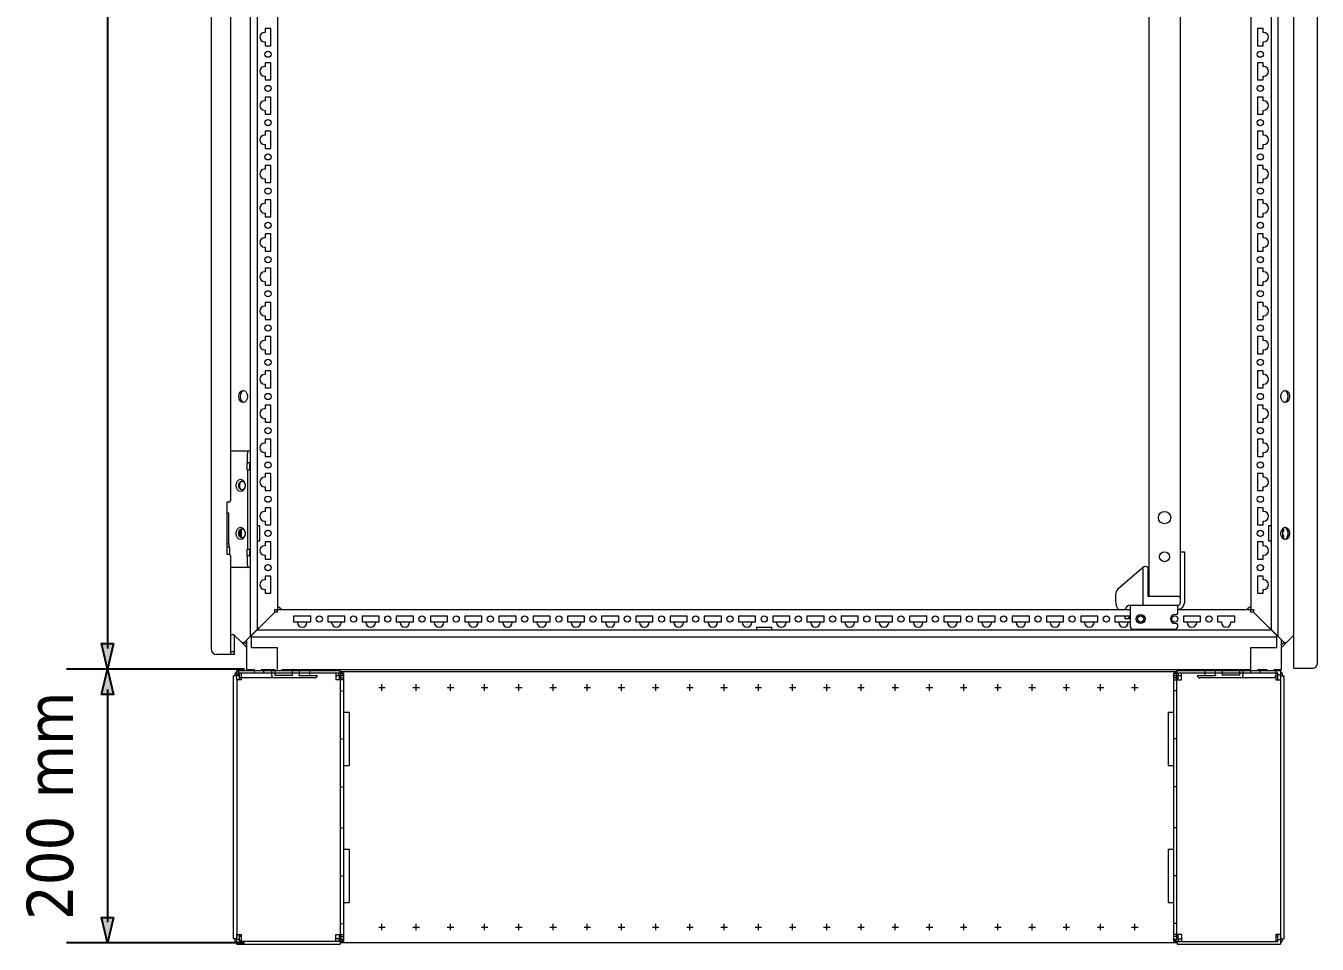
# Model space of a CAD drawing. Header units: millimetres. Extents: x 0 to 6300, y 0 to 4455.
# Drawn here: x 2801 to 3744, y 1741 to 2411 of the extents above; entities that cross this region are included whole.
import ezdxf
from ezdxf.enums import TextEntityAlignment as Align

# ---------------------------------------------------------------- set-up
doc = ezdxf.new("R2010")
doc.units = ezdxf.units.MM
for name, color, linetype, lineweight in [('AM_0', 7, 'Continuous', 5), ('AM_7', 7, 'Continuous', 0), ('EPLAN107', 5, 'Continuous', 0)]:
    doc.layers.add(name, color=color, linetype=linetype, lineweight=lineweight)
doc.styles.add('Tahoma', font='')
doc.styles.get('Tahoma').set_extended_font_data('Tahoma')

# ---------------------------------------------------------------- blocks, each defined once
blk = doc.blocks.new('8_8660_0XX_200_P3_4_0_in_8660_023_1_300__2')
at = {"layer": 'AM_0'}
for p, q in [((-136, 4), (-136, 196)), ((-133.5, 196), (-136, 196)), ((-133.5, 193), (-133.5, 196)), ((-134, 4), (-136, 4)), ((-133.5, 5), (-134, 4)), ((-133.38, 7), (-133.5, 5)), ((-133.5, 5), (-133.5, 7)), ((-131.5, 5.8), (-130.1, 5.8)), ((-130.1, 6.08), (-130.26, 7))]:
    blk.add_line(p, q, dxfattribs=at)
blk = doc.blocks.new('9_8600_0XX_200_P2_2_0_in_8660_023_1_300__2')
at = {"layer": 'AM_0'}
for p, q in [((-133.5, 196), (-133.5, 200)), ((-133.5, 200), (-58, 200)), ((-58, 198), (-58, 200)), ((-133.5, 196.5), (-131.5, 196.5)), ((-130.1, 193), (-133.5, 193)), ((-133.5, 193), (-133.5, 7)), ((-131.21, 198), (-131.5, 197.17)), ((-55.5, 198), (-131.5, 198)), ((-131.5, 193), (-131.5, 198)), ((-130.1, 193), (-130.1, 198)), ((-61.21, 198), (-61.21, 193)), ((-57.5, 196), (-61.21, 196)), ((-55.5, 193), (-61.21, 193)), ((-59, 196), (-59, 198)), ((-58.5, 193), (-58.5, 196)), ((-57.5, 193), (-57.5, 196)), ((-57.5, 194.5), (-55.5, 194.5)), ((-55.5, 198), (-55.5, 2)), ((-55.5, 169.5), (-51.5, 169.5)), ((-51.5, 169.5), (-51.5, 130.5)), ((-55.5, 130.5), (-51.5, 130.5)), ((-55.5, 69.5), (-51.5, 69.5)), ((-51.5, 69.5), (-51.5, 30.5)), ((-55.5, 30.5), (-51.5, 30.5)), ((-133.5, 7), (-130.1, 7)), ((-133.5, 0), (-133.5, 5)), ((-131.5, 3.5), (-133.5, 3.5)), ((-133.5, 0), (-58, 0)), ((-131.5, 2), (-131.5, 7)), ((-55.5, 2), (-131.5, 2)), ((-130.1, 2), (-130.1, 7)), ((-61.21, 2), (-61.21, 7)), ((-61.21, 7), (-55.5, 7)), ((-57.5, 4), (-61.21, 4)), ((-59, 4), (-59, 2)), ((-58.5, 4), (-58.5, 7)), ((-58, 2), (-58, 0)), ((-57.5, 7), (-57.5, 4)), ((-57.5, 5.5), (-55.5, 5.5))]:
    blk.add_line(p, q, dxfattribs=at)
blk = doc.blocks.new('10_8660_003_P1_1_0_in_8660_023_1_300__2')
at = {"layer": 'AM_0'}
blk.add_line((-135, 196.5), (-135, 196), dxfattribs=at)
blk.add_arc((-132.5, 196.5), 2.5, 113.57818, 180, dxfattribs=at)
blk = doc.blocks.new('11_8660_003_P1_2_0_in_8660_023_1_300__2')
at = {"layer": 'AM_0'}
for p, q in [((-135, 4), (-135, 3.5)), ((-130.1, 2.5), (-131.5, 2.5))]:
    blk.add_line(p, q, dxfattribs=at)
blk.add_arc((-132.5, 3.5), 2.5, 180, 246.42182, dxfattribs=at)
blk = doc.blocks.new('1_8660_044_P1_1_0_in_8660_044_1_300__2')
at = {"layer": 'AM_7', "ltscale": 1.5}
for p, q in [((-305.575, 185), (-303.925, 185)), ((305.575, 185), (303.925, 185)), ((-305.575, 150), (-303.925, 150)), ((305.575, 150), (303.925, 150)), ((-305.575, 115), (-303.925, 115)), ((305.575, 115), (303.925, 115)), ((-305.575, 85), (-303.925, 85)), ((305.575, 85), (303.925, 85)), ((-305.575, 50), (-303.925, 50)), ((305.575, 50), (303.925, 50)), ((-305.575, 15), (-303.925, 15)), ((305.575, 15), (303.925, 15))]:
    blk.add_line(p, q, dxfattribs=at)
blk = doc.blocks.new('2_8660_044_P1_2_0_in_8660_044_1_300__2')
at = {"layer": 'AM_0'}
for p, q in [((-305.5, 199), (-305.5, 1)), ((305.5, 199), (-305.5, 199)), ((-305.5, 199), (-303, 196.5)), ((303, 196.5), (305.5, 199)), ((305.5, 199), (305.5, 1)), ((-305.5, 197.5), (-304, 197.5)), ((-305.5, 196.25), (-303, 196.25)), ((-303, 196.25), (-303, 196.5)), ((303, 196.5), (303, 196.25)), ((303, 196.25), (305.5, 196.25)), ((305.5, 197.5), (304, 197.5)), ((-305.5, 3.75), (-303, 3.75)), ((-303, 3.5), (-305.5, 1)), ((-305.5, 2.5), (-304, 2.5)), ((305.5, 1), (-305.5, 1)), ((-303, 3.5), (-303, 3.75)), ((303, 3.75), (303, 3.5)), ((303, 3.75), (305.5, 3.75)), ((305.5, 1), (303, 3.5)), ((305.5, 2.5), (304, 2.5))]:
    blk.add_line(p, q, dxfattribs=at)
at = {"layer": 'AM_7', "ltscale": 1.5}
for p, q in [((-275, 185.1375), (-275, 189.8625)), ((-250, 185.1375), (-250, 189.8625)), ((-225, 185.1375), (-225, 189.8625)), ((-200, 185.1375), (-200, 189.8625)), ((-175, 185.1375), (-175, 189.8625)), ((-150, 185.1375), (-150, 189.8625)), ((-125, 185.1375), (-125, 189.8625)), ((-100, 185.1375), (-100, 189.8625)), ((-75, 185.1375), (-75, 189.8625)), ((-50, 185.1375), (-50, 189.8625)), ((-25, 185.1375), (-25, 189.8625)), ((0, 185.1375), (0, 189.8625)), ((25, 185.1375), (25, 189.8625)), ((50, 185.1375), (50, 189.8625)), ((75, 185.1375), (75, 189.8625)), ((100, 185.1375), (100, 189.8625)), ((125, 185.1375), (125, 189.8625)), ((150, 185.1375), (150, 189.8625)), ((175, 185.1375), (175, 189.8625)), ((200, 185.1375), (200, 189.8625)), ((225, 185.1375), (225, 189.8625)), ((250, 185.1375), (250, 189.8625)), ((275, 185.1375), (275, 189.8625)), ((-277.3625, 187.5), (-272.6375, 187.5)), ((-252.3625, 187.5), (-247.6375, 187.5)), ((-227.3625, 187.5), (-222.6375, 187.5)), ((-202.3625, 187.5), (-197.6375, 187.5)), ((-177.3625, 187.5), (-172.6375, 187.5)), ((-152.3625, 187.5), (-147.6375, 187.5)), ((-127.3625, 187.5), (-122.6375, 187.5)), ((-102.3625, 187.5), (-97.6375, 187.5)), ((-77.3625, 187.5), (-72.6375, 187.5)), ((-52.3625, 187.5), (-47.6375, 187.5)), ((-27.3625, 187.5), (-22.6375, 187.5)), ((-2.3625, 187.5), (2.3625, 187.5)), ((22.6375, 187.5), (27.3625, 187.5)), ((47.6375, 187.5), (52.3625, 187.5)), ((72.6375, 187.5), (77.3625, 187.5)), ((97.6375, 187.5), (102.3625, 187.5)), ((122.6375, 187.5), (127.3625, 187.5)), ((147.6375, 187.5), (152.3625, 187.5)), ((172.6375, 187.5), (177.3625, 187.5)), ((197.6375, 187.5), (202.3625, 187.5)), ((222.6375, 187.5), (227.3625, 187.5)), ((247.6375, 187.5), (252.3625, 187.5)), ((272.6375, 187.5), (277.3625, 187.5)), ((-277.3625, 12.5), (-272.6375, 12.5)), ((-275, 10.1375), (-275, 14.8625)), ((-252.3625, 12.5), (-247.6375, 12.5)), ((-250, 10.1375), (-250, 14.8625)), ((-227.3625, 12.5), (-222.6375, 12.5)), ((-225, 10.1375), (-225, 14.8625)), ((-202.3625, 12.5), (-197.6375, 12.5)), ((-200, 10.1375), (-200, 14.8625)), ((-177.3625, 12.5), (-172.6375, 12.5)), ((-175, 10.1375), (-175, 14.8625)), ((-152.3625, 12.5), (-147.6375, 12.5)), ((-150, 10.1375), (-150, 14.8625)), ((-127.3625, 12.5), (-122.6375, 12.5)), ((-125, 10.1375), (-125, 14.8625)), ((-102.3625, 12.5), (-97.6375, 12.5)), ((-100, 10.1375), (-100, 14.8625)), ((-77.3625, 12.5), (-72.6375, 12.5)), ((-75, 10.1375), (-75, 14.8625)), ((-52.3625, 12.5), (-47.6375, 12.5)), ((-50, 10.1375), (-50, 14.8625)), ((-27.3625, 12.5), (-22.6375, 12.5)), ((-25, 10.1375), (-25, 14.8625)), ((-2.3625, 12.5), (2.3625, 12.5)), ((0, 10.1375), (0, 14.8625)), ((22.6375, 12.5), (27.3625, 12.5)), ((25, 10.1375), (25, 14.8625)), ((47.6375, 12.5), (52.3625, 12.5)), ((50, 10.1375), (50, 14.8625)), ((72.6375, 12.5), (77.3625, 12.5)), ((75, 10.1375), (75, 14.8625)), ((97.6375, 12.5), (102.3625, 12.5)), ((100, 10.1375), (100, 14.8625)), ((122.6375, 12.5), (127.3625, 12.5)), ((125, 10.1375), (125, 14.8625)), ((147.6375, 12.5), (152.3625, 12.5)), ((150, 10.1375), (150, 14.8625)), ((172.6375, 12.5), (177.3625, 12.5)), ((175, 10.1375), (175, 14.8625)), ((197.6375, 12.5), (202.3625, 12.5)), ((200, 10.1375), (200, 14.8625)), ((222.6375, 12.5), (227.3625, 12.5)), ((225, 10.1375), (225, 14.8625)), ((247.6375, 12.5), (252.3625, 12.5)), ((250, 10.1375), (250, 14.8625)), ((272.6375, 12.5), (277.3625, 12.5)), ((275, 10.1375), (275, 14.8625))]:
    blk.add_line(p, q, dxfattribs=at)
blk = doc.blocks.new('1_8660_0XX_200_P3_1_0_in_8660_023_1_300__2')
at = {"layer": 'AM_0'}
for p, q in [((133.5, 196), (136, 196)), ((133.5, 196), (133.5, 193)), ((136, 196), (136, 4)), ((130.26, 7), (130.1, 6.08)), ((131.5, 5.8), (130.1, 5.8)), ((133.5, 5), (133.38, 7)), ((133.5, 7), (133.5, 5)), ((133.5, 5), (134, 4)), ((134, 4), (136, 4))]:
    blk.add_line(p, q, dxfattribs=at)
blk = doc.blocks.new('2_8600_0XX_200_P21_1_0_in_8660_023_1_300__2')
at = {"layer": 'AM_0'}
for p, q in [((58, 200), (133.5, 200)), ((58, 198), (58, 200)), ((133.5, 200), (133.5, 196)), ((55.5, 2), (55.5, 198)), ((131.5, 198), (55.5, 198)), ((57.5, 194.5), (55.5, 194.5)), ((55.5, 193), (61.21, 193)), ((57.5, 193), (57.5, 196)), ((61.21, 196), (57.5, 196)), ((58.5, 196), (58.5, 193)), ((59, 196), (59, 198)), ((61.21, 193), (61.21, 198)), ((130.1, 198), (130.1, 193)), ((130.1, 193), (133.5, 193)), ((131.5, 197.17), (131.21, 198)), ((131.5, 193), (131.5, 198)), ((133.5, 196.5), (131.5, 196.5)), ((133.5, 193), (133.5, 7)), ((51.5, 169.5), (55.5, 169.5)), ((51.5, 169.5), (51.5, 130.5)), ((51.5, 130.5), (55.5, 130.5)), ((51.5, 69.5), (55.5, 69.5)), ((51.5, 69.5), (51.5, 30.5)), ((51.5, 30.5), (55.5, 30.5)), ((61.21, 7), (55.5, 7)), ((57.5, 5.5), (55.5, 5.5)), ((55.5, 2), (131.5, 2)), ((57.5, 7), (57.5, 4)), ((57.5, 4), (61.21, 4)), ((58, 2), (58, 0)), ((58, 0), (133.5, 0)), ((58.5, 7), (58.5, 4)), ((59, 4), (59, 2)), ((61.21, 7), (61.21, 2)), ((130.1, 7), (130.1, 2)), ((133.5, 7), (130.1, 7)), ((131.5, 2), (131.5, 7)), ((131.5, 3.5), (133.5, 3.5)), ((133.5, 5), (133.5, 0))]:
    blk.add_line(p, q, dxfattribs=at)
blk = doc.blocks.new('5_8660_023_P1_0_in_8660_023_1_300__2')
at = {"layer": 'AM_0'}
for p, q in [((135, 196.5), (135, 196)), ((130.1, 2.5), (131.5, 2.5)), ((135, 4), (135, 3.5))]:
    blk.add_line(p, q, dxfattribs=at)
for centre, start, end in [((132.5, 196.5), 360, 66.42182), ((132.5, 3.5), 293.57818, 0)]:
    blk.add_arc(centre, 2.5, start, end, dxfattribs=at)
blk = doc.blocks.new('4_8XXX_00_19_M51GSR_OLD_1__0_in_8808_000_1__2')
at = {"layer": 'AM_0'}
for p, q in [((277.29, 75.01), (258.49, 58.66)), ((276.6, 73.5), (276.6, 47)), ((280.6, 53.5), (280.6, 73.5)), ((256.77, 54.89), (256.77, 49.71)), ((303, 53.5), (280.6, 53.5))]:
    blk.add_line(p, q, dxfattribs=at)
for points in [[(276.6, 73.5), (276.61, 73.67), (276.63, 73.85), (276.67, 74.02), (276.72, 74.18), (276.79, 74.35), (276.87, 74.5), (276.96, 74.65), (277.07, 74.79), (277.19, 74.91), (277.31, 75.03), (277.45, 75.14), (277.6, 75.23), (277.75, 75.31), (277.92, 75.38), (278.08, 75.43), (278.25, 75.47), (278.43, 75.49), (278.6, 75.5)], [(278.6, 75.5), (278.77, 75.49), (278.95, 75.47), (279.12, 75.43), (279.28, 75.38), (279.45, 75.31), (279.6, 75.23), (279.75, 75.14), (279.89, 75.03), (280.01, 74.91), (280.13, 74.79), (280.24, 74.65), (280.33, 74.5), (280.41, 74.35), (280.48, 74.18), (280.53, 74.02), (280.57, 73.85), (280.59, 73.67), (280.6, 73.5)]]:
    blk.add_lwpolyline(points, dxfattribs=at)
for centre, radius, start, end in [((261.77, 54.89), 5, 131, 180), ((266.77, 49.71), 10, 180, 214.84626), ((303, 52.5), 1, 360, 90), ((278.65, 65.8), 30, 246.10887, 248.18156)]:
    blk.add_arc(centre, radius, start, end, dxfattribs=at)
blk = doc.blocks.new('5_8XXX_00_19_M51R_1__0_in_8808_000_1__2')
at = {"layer": 'AM_0'}
for p, q in [((304, 86), (304, 48.9)), ((304, 86), (307, 86)), ((307, 86), (307, 48.9)), ((263.5, 39), (263.5, 37)), ((266.5, 39), (266.5, 37)), ((267.5, 47), (267.5, 31.5)), ((267.5, 47), (302.1, 47)), ((300, 40.25), (301.1, 40.25)), ((302.1, 41.25), (302.1, 47)), ((266.5, 37), (263.5, 37)), ((269.5, 29.5), (300.1, 29.5)), ((301.1, 33.75), (300, 33.75)), ((302.1, 31.5), (302.1, 32.75))]:
    blk.add_line(p, q, dxfattribs=at)
blk.add_circle((275, 37), 3.25, dxfattribs=at)
for centre, radius, start, end in [((302.1, 48.9), 4.9, 270, 0), ((302.1, 48.9), 1.9, 270, 0), ((267.5, 43), 4, 90, 165.52249), ((300, 37), 3.25, 90, 270), ((301.1, 41.25), 1, 270, 0), ((269.5, 31.5), 2, 180, 270), ((300.1, 31.5), 2, 270, 0), ((301.1, 32.75), 1, 360, 90)]:
    blk.add_arc(centre, radius, start, end, dxfattribs=at)
blk = doc.blocks.new('6_880X_00_19_M51_1__0_in_8808_000_1__2')
at = {"layer": 'AM_0'}
for p, q in [((281, 1943.5), (281, 53.5)), ((304, 1910), (304, 86)), ((298, 53.5), (287, 53.5)), ((304, 53.5), (303, 53.5))]:
    blk.add_line(p, q, dxfattribs=at)
for centre, radius in [((292.5, 111), 4.5), ((292.5, 82.5), 3.65)]:
    blk.add_circle(centre, radius, dxfattribs=at)
blk = doc.blocks.new('14_8XXX_00_144_M51_1__4_0_in_8808_000_1__2')
at = {"layer": 'AM_0'}
for p, q in [((379, 103.14), (379.51, 103.43)), ((379.51, 102.57), (379, 102.86)), ((379, 96.14), (379.51, 96.43)), ((379.51, 95.57), (379, 95.86)), ((379.1, 101), (379.26, 101)), ((379.26, 98), (379.1, 98)), ((379.75, 101.5), (379.75, 102.13)), ((379.75, 96.87), (379.75, 97.5)), ((382.65, 100.93), (382.65, 98.07))]:
    blk.add_line(p, q, dxfattribs=at)
for centre, start_param, end_param in [((379.26, 103.87), 3.665191, 4.574139), ((379.17, 101.5), 2.785827, 3.141593), ((379.1, 101.5), 2.93173, 3.141593), ((379.17, 97.5), 0, 0.355765), ((379.1, 97.5), 0, 0.209863), ((379.26, 101.5), 3.141593, 4.712389), ((379.26, 97.5), 4.712389, 6.283185), ((379.26, 102.13), 4.712389, 5.759587), ((379.26, 96.87), 3.665191, 4.712389), ((379.26, 95.13), 4.850639, 5.759587)]:
    blk.add_ellipse(centre, major_axis=(0, 0.5), ratio=0.996195, start_param=start_param, end_param=end_param, dxfattribs=at)
blk = doc.blocks.new('17_880X_00_18_M51_1__0_in_8808_000_1__2')
at = {"layer": 'AM_0'}
for p, q in [((387, 1), (387, 1998)), ((404, 1995), (404, 4)), ((387, 1), (401, 1))]:
    blk.add_line(p, q, dxfattribs=at)
blk.add_arc((401, 4), 3, 270, 0, dxfattribs=at)
blk = doc.blocks.new('18_8XXX_00_19_M51GE_1__1_0_in_8808_000_1__2')
at = {"layer": 'AM_0'}
for p, q in [((326.91, 0), (326.91, -4.5)), ((334.77, -4), (334.77, 0)), ((339.7, 0), (339.7, -4)), ((352.38, -4), (352.38, 0)), ((352.38, 0), (360.42, 0)), ((354.57, 0), (354.57, -4)), ((360.42, -2.5), (360.42, 0)), ((367.42, 0), (372.25, 0)), ((367.42, -2.5), (367.42, 0)), ((378, 0), (378.96, 0)), ((378.96, -4), (378.96, 0)), ((378.96, -2.5), (378.96, 0)), ((334.82, -4.5), (321.37, -4.5)), ((376.96, -6), (323.31, -6)), ((352.38, -4), (339.7, -4)), ((367.93, -2.5), (359.92, -2.5)), ((378.96, -2.5), (378.96, -2.5))]:
    blk.add_line(p, q, dxfattribs=at)
for points in [[(334.77, -4), (334.78, -4.17), (334.79, -4.35), (334.82, -4.5)], [(355.4, -6), (355.33, -5.99), (355.25, -5.97), (355.18, -5.93), (355.11, -5.88), (355.05, -5.81), (354.98, -5.73), (354.92, -5.64), (354.86, -5.53), (354.81, -5.41), (354.76, -5.29), (354.72, -5.15), (354.68, -5), (354.64, -4.85), (354.62, -4.68), (354.59, -4.52), (354.58, -4.35), (354.57, -4.17), (354.57, -4)]]:
    blk.add_lwpolyline(points, dxfattribs=at)
for centre, start, end in [((323.31, -4), 194.47751, 270), ((376.96, -4), 270, 0)]:
    blk.add_arc(centre, 2, start, end, dxfattribs=at)
blk = doc.blocks.new('21_8XXX_00_19_M51GE_1__4_0_in_8808_000_1__2')
at = {"layer": 'AM_0'}
for p, q in [((-378.96, 0), (-378, 0)), ((-378.96, -4), (-378.96, 0)), ((-378.96, 0), (-378.96, -2.5)), ((-372.25, 0), (-367.42, 0)), ((-367.42, -2.5), (-367.42, 0)), ((-360.42, 0), (-352.38, 0)), ((-360.42, -2.5), (-360.42, 0)), ((-354.57, -4), (-354.57, 0)), ((-352.38, 0), (-352.38, -4)), ((-339.7, -4), (-339.7, 0)), ((-334.77, 0), (-334.77, -4)), ((-326.91, -4.5), (-326.91, 0)), ((-378.96, -2.5), (-378.96, -2.5)), ((-323.31, -6), (-376.96, -6)), ((-359.92, -2.5), (-367.93, -2.5)), ((-352.38, -4), (-339.7, -4)), ((-321.37, -4.5), (-334.82, -4.5))]:
    blk.add_line(p, q, dxfattribs=at)
for points in [[(-354.57, -4), (-354.57, -4.17), (-354.58, -4.35), (-354.59, -4.52), (-354.62, -4.68), (-354.64, -4.85), (-354.68, -5), (-354.72, -5.15), (-354.76, -5.29), (-354.81, -5.41), (-354.86, -5.53), (-354.92, -5.64), (-354.98, -5.73), (-355.05, -5.81), (-355.11, -5.88), (-355.18, -5.93), (-355.25, -5.97), (-355.33, -5.99), (-355.4, -6)], [(-334.82, -4.5), (-334.79, -4.33), (-334.78, -4.16), (-334.77, -4)]]:
    blk.add_lwpolyline(points, dxfattribs=at)
for centre, start, end in [((-376.96, -4), 180, 270), ((-323.31, -4), 270, 345.52249)]:
    blk.add_arc(centre, 2, start, end, dxfattribs=at)
blk = doc.blocks.new('22_8XX8_00_20_M51_1__0_in_8808_000_1__2')
at = {"layer": 'AM_0'}
for p, q in [((-353.21, 44.29), (-354.04, 45.12)), ((354.04, 45.12), (353.21, 44.29)), ((-341, 35), (-334, 35)), ((-316, 35), (-309, 35)), ((-291, 35), (-284, 35)), ((-266, 35), (-259, 35)), ((-241, 35), (-234, 35)), ((-216, 35), (-209, 35)), ((-191, 35), (-184, 35)), ((-166, 35), (-159, 35)), ((-141, 35), (-134, 35)), ((-116, 35), (-109, 35)), ((-91, 35), (-84, 35)), ((-66, 35), (-59, 35)), ((-41, 35), (-34, 35)), ((-16, 35), (-9, 35)), ((9, 35), (16, 35)), ((34, 35), (41, 35)), ((59, 35), (66, 35)), ((84, 35), (91, 35)), ((109, 35), (116, 35)), ((134, 35), (141, 35)), ((159, 35), (166, 35)), ((184, 35), (191, 35)), ((209, 35), (216, 35)), ((234, 35), (241, 35)), ((259, 35), (266, 35)), ((309, 35), (316, 35))]:
    blk.add_line(p, q, dxfattribs=at)
for centre, radius, start, end in [((-356.16, 43), 3, 45, 77.35255), ((-352.5, 45), 1, 225, 270), ((352.5, 45), 1, 270, 315), ((356.16, 43), 3, 102.64745, 135)]:
    blk.add_arc(centre, radius, start, end, dxfattribs=at)
blk = doc.blocks.new('23_8X0X_00_12_M51_1__1_0_in_8808_000_1__2')
at = {"layer": 'AM_0'}
for p, q in [((375.5, 24), (375.5, 1975)), ((370.5, 1970), (370.5, 29)), ((355.5, 1955), (355.5, 44)), ((360.5, 468.25), (360.5, 455.75)), ((364.5, 468.25), (360.5, 468.25)), ((364.5, 465.5), (364.5, 468.25)), ((365, 465.5), (364.5, 465.5)), ((360.5, 455.75), (364.5, 455.75)), ((364.5, 458.5), (365, 458.5)), ((364.5, 455.75), (364.5, 458.5)), ((360.5, 443.25), (360.5, 430.75)), ((364.5, 443.25), (360.5, 443.25)), ((364.5, 440.5), (364.5, 443.25)), ((365, 440.5), (364.5, 440.5)), ((360.5, 430.75), (364.5, 430.75)), ((364.5, 433.5), (365, 433.5)), ((364.5, 430.75), (364.5, 433.5)), ((360.5, 418.25), (360.5, 405.75)), ((364.5, 418.25), (360.5, 418.25)), ((364.5, 415.5), (364.5, 418.25)), ((365, 415.5), (364.5, 415.5)), ((360.5, 405.75), (364.5, 405.75)), ((364.5, 408.5), (365, 408.5)), ((364.5, 405.75), (364.5, 408.5)), ((360.5, 393.25), (360.5, 380.75)), ((364.5, 393.25), (360.5, 393.25)), ((364.5, 390.5), (364.5, 393.25)), ((365, 390.5), (364.5, 390.5)), ((360.5, 380.75), (364.5, 380.75)), ((364.5, 383.5), (365, 383.5)), ((364.5, 380.75), (364.5, 383.5)), ((360.5, 368.25), (360.5, 355.75)), ((364.5, 368.25), (360.5, 368.25)), ((364.5, 365.5), (364.5, 368.25)), ((365, 365.5), (364.5, 365.5)), ((364.5, 358.5), (365, 358.5)), ((364.5, 355.75), (364.5, 358.5)), ((360.5, 355.75), (364.5, 355.75)), ((360.5, 343.25), (360.5, 330.75)), ((364.5, 343.25), (360.5, 343.25)), ((364.5, 340.5), (364.5, 343.25)), ((365, 340.5), (364.5, 340.5)), ((360.5, 330.75), (364.5, 330.75)), ((364.5, 333.5), (365, 333.5)), ((364.5, 330.75), (364.5, 333.5)), ((360.5, 318.25), (360.5, 305.75)), ((364.5, 318.25), (360.5, 318.25)), ((364.5, 315.5), (364.5, 318.25)), ((365, 315.5), (364.5, 315.5)), ((360.5, 305.75), (364.5, 305.75)), ((364.5, 308.5), (365, 308.5)), ((364.5, 305.75), (364.5, 308.5)), ((360.5, 293.25), (360.5, 280.75)), ((364.5, 293.25), (360.5, 293.25)), ((364.5, 290.5), (364.5, 293.25)), ((365, 290.5), (364.5, 290.5)), ((364.5, 283.5), (365, 283.5)), ((364.5, 280.75), (364.5, 283.5)), ((360.5, 280.75), (364.5, 280.75)), ((360.5, 268.25), (360.5, 255.75)), ((364.5, 268.25), (360.5, 268.25)), ((364.5, 265.5), (364.5, 268.25)), ((365, 265.5), (364.5, 265.5)), ((360.5, 255.75), (364.5, 255.75)), ((364.5, 258.5), (365, 258.5)), ((364.5, 255.75), (364.5, 258.5)), ((360.5, 243.25), (360.5, 230.75)), ((364.5, 243.25), (360.5, 243.25)), ((364.5, 240.5), (364.5, 243.25)), ((365, 240.5), (364.5, 240.5)), ((360.5, 230.75), (364.5, 230.75)), ((364.5, 233.5), (365, 233.5)), ((364.5, 230.75), (364.5, 233.5)), ((360.5, 218.25), (360.5, 205.75)), ((364.5, 218.25), (360.5, 218.25)), ((364.5, 215.5), (364.5, 218.25)), ((365, 215.5), (364.5, 215.5)), ((364.5, 208.5), (365, 208.5)), ((364.5, 205.75), (364.5, 208.5)), ((360.5, 205.75), (364.5, 205.75)), ((360.5, 193.25), (360.5, 180.75)), ((364.5, 193.25), (360.5, 193.25)), ((364.5, 190.5), (364.5, 193.25)), ((365, 190.5), (364.5, 190.5)), ((360.5, 180.75), (364.5, 180.75)), ((364.5, 180.75), (364.5, 183.5)), ((364.5, 183.5), (365, 183.5)), ((364.5, 168.25), (360.5, 168.25)), ((360.5, 168.25), (360.5, 155.75)), ((364.5, 165.5), (364.5, 168.25)), ((365, 165.5), (364.5, 165.5)), ((360.5, 155.75), (364.5, 155.75)), ((364.5, 155.75), (364.5, 158.5)), ((364.5, 158.5), (365, 158.5)), ((364.5, 143.25), (360.5, 143.25)), ((360.5, 143.25), (360.5, 130.75)), ((364.5, 140.5), (364.5, 143.25)), ((365, 140.5), (364.5, 140.5)), ((364.5, 130.75), (364.5, 133.5)), ((364.5, 133.5), (365, 133.5)), ((360.5, 130.75), (364.5, 130.75)), ((360.5, 118.25), (360.5, 105.75)), ((364.5, 118.25), (360.5, 118.25)), ((364.5, 115.5), (364.5, 118.25)), ((365, 115.5), (364.5, 115.5)), ((360.5, 105.75), (364.5, 105.75)), ((364.5, 108.5), (365, 108.5)), ((364.5, 105.75), (364.5, 108.5)), ((370.5, 105), (368.5, 105)), ((368.5, 105), (368.5, 94)), ((379, 95.69), (379, 103.31)), ((360.5, 93.25), (360.5, 80.75)), ((364.5, 93.25), (360.5, 93.25)), ((364.5, 90.5), (364.5, 93.25)), ((365, 90.5), (364.5, 90.5)), ((368.5, 94), (370.5, 94)), ((360.5, 80.75), (364.5, 80.75)), ((364.5, 83.5), (365, 83.5)), ((364.5, 80.75), (364.5, 83.5)), ((360.5, 68.25), (360.5, 55.75)), ((364.5, 68.25), (360.5, 68.25)), ((364.5, 65.5), (364.5, 68.25)), ((365, 65.5), (364.5, 65.5)), ((364.5, 58.5), (365, 58.5)), ((364.5, 55.75), (364.5, 58.5)), ((360.5, 55.75), (364.5, 55.75)), ((355.77, 44), (357.5, 44)), ((357.5, 44), (357.5, 42)), ((357.5, 42), (379.8, 19.7)), ((379.8, 19.7), (381.59, 19.7)), ((381.59, 19.7), (387, 25.11))]:
    blk.add_line(p, q, dxfattribs=at)
for centre in [(362.5, 449.5), (362.5, 424.5), (362.5, 399.5), (362.5, 374.5), (362.5, 349.5), (362.5, 324.5), (362.5, 299.5), (362.5, 274.5), (362.5, 249.5), (362.5, 224.5), (362.5, 199.5), (362.5, 174.5), (362.5, 149.5), (362.5, 124.5), (362.5, 99.5), (362.5, 74.5)]:
    blk.add_circle(centre, 2.25, dxfattribs=at)
for centre in [(365, 462), (365, 437), (365, 412), (365, 387), (365, 362), (365, 337), (365, 312), (365, 287), (365, 262), (365, 237), (365, 212), (365, 187), (365, 162), (365, 137), (365, 112), (365, 87), (365, 62)]:
    blk.add_arc(centre, 3.5, 270, 90, dxfattribs=at)
for centre, start_param, end_param in [((380.69, 199.5), -6.283185, 0), ((379.63, 199.5), 3.309041, 6.115737), ((380.69, 99.5), -6.283185, 0), ((379.63, 99.5), 3.309041, 6.115737)]:
    blk.add_ellipse(centre, major_axis=(0, 4.5), ratio=0.707107, start_param=start_param, end_param=end_param, dxfattribs=at)
blk = doc.blocks.new('26_8807_0X0_1__P4_3_0_in_8808_000_1__2')
at = {"layer": 'AM_0'}
for start_param, end_param in [(3.335106, 3.745979), (5.678799, 6.089672)]:
    blk.add_ellipse((-380.69, 99.5), major_axis=(0, -3.25), ratio=0.707107, start_param=start_param, end_param=end_param, dxfattribs=at)
blk = doc.blocks.new('31_8XXX_00_21_M51_1__3_0_in_8808_000_1__2')
at = {"layer": 'AM_0'}
for p, q in [((-375.5, 159.5), (-390, 159.5)), ((-377.62, 146), (-377.62, 151)), ((-375.5, 151), (-377.62, 151)), ((-377.54, 151), (-377.54, 157.5)), ((-377.04, 159.5), (-377.1, 159.48)), ((-375.85, 146), (-375.85, 151)), ((-377.62, 146), (-375.5, 146)), ((-377.22, 88), (-377.22, 146)), ((-392.5, 92), (-390.81, 92)), ((-390.36, 89.5), (-392.5, 89.5)), ((-390.81, 89.5), (-390.81, 92)), ((-390.36, 84.02), (-390.36, 89.5)), ((-377.62, 83), (-377.62, 88)), ((-377.62, 88), (-375.5, 88)), ((-375.85, 83), (-375.85, 88)), ((-375.5, 83), (-377.62, 83)), ((-377.54, 76.5), (-377.54, 83)), ((-375.5, 74.5), (-390, 74.5)), ((-377.1, 74.52), (-377.04, 74.5))]:
    blk.add_line(p, q, dxfattribs=at)
for centre, major_axis, ratio, start_param, end_param in [((-377.02, 157.5), (0, 2), 0.258819, 0.149595, 1.570796), ((-382.46, 134.5), (0, 4.5), 0.707107, -6.283185, 0), ((-381.58, 134.5), (0, -3.25), 0.707107, -6.283185, 0), ((-381.05, 134.5), (0, -3.25), 0.707107, 3.257235, 6.167543), ((-382.46, 99.5), (0, 4.5), 0.707107, -6.283185, 0), ((-381.58, 99.5), (0, -3.25), 0.707107, -6.283185, 0), ((-381.05, 99.5), (0, -3.25), 0.707107, 3.257235, 6.167543), ((-377.02, 76.5), (0, 2), 0.258819, 1.570796, 2.991997)]:
    blk.add_ellipse(centre, major_axis=major_axis, ratio=ratio, start_param=start_param, end_param=end_param, dxfattribs=at)
blk = doc.blocks.new('37_880X_00_15_M51_1__0_in_8808_000_1__2')
at = {"layer": 'AM_0'}
for p, q in [((-404, 1991.5), (-404, 15)), ((-390, 683.25), (-390, 123.25)), ((-391, 122.25), (-392.5, 122.25)), ((-392.5, 122.25), (-392.5, 84.25)), ((-392.5, 114.5), (-391.2, 114.5)), ((-391.2, 92), (-391.2, 114.5)), ((-382, 102.46), (-382, 96.54)), ((-392.5, 84.25), (-391, 84.25)), ((-390, 83.25), (-390, 11)), ((-387, 11), (-387, 25.11)), ((-387, 11), (-400, 11)), ((-387, 13), (-390, 13))]:
    blk.add_line(p, q, dxfattribs=at)
for centre, radius, start, end in [((-391, 123.25), 1, 270, 0), ((-391, 83.25), 1, 360, 90), ((-400, 15), 4, 180, 270)]:
    blk.add_arc(centre, radius, start, end, dxfattribs=at)
blk = doc.blocks.new('39_8X0X_00_12_M51_1__3_0_in_8808_000_1__2')
at = {"layer": 'AM_0'}
for p, q in [((-375.5, 1975), (-375.5, 24)), ((-370.5, 1970), (-370.5, 29)), ((-355.5, 1955), (-355.5, 44)), ((-364.5, 465.5), (-365, 465.5)), ((-360.5, 468.25), (-364.5, 468.25)), ((-364.5, 468.25), (-364.5, 465.5)), ((-360.5, 455.75), (-360.5, 468.25)), ((-365, 458.5), (-364.5, 458.5)), ((-364.5, 458.5), (-364.5, 455.75)), ((-364.5, 455.75), (-360.5, 455.75)), ((-364.5, 440.5), (-365, 440.5)), ((-360.5, 443.25), (-364.5, 443.25)), ((-364.5, 443.25), (-364.5, 440.5)), ((-360.5, 430.75), (-360.5, 443.25)), ((-365, 433.5), (-364.5, 433.5)), ((-364.5, 433.5), (-364.5, 430.75)), ((-364.5, 430.75), (-360.5, 430.75)), ((-364.5, 415.5), (-365, 415.5)), ((-364.5, 418.25), (-364.5, 415.5)), ((-360.5, 418.25), (-364.5, 418.25)), ((-360.5, 405.75), (-360.5, 418.25)), ((-365, 408.5), (-364.5, 408.5)), ((-364.5, 408.5), (-364.5, 405.75)), ((-364.5, 405.75), (-360.5, 405.75)), ((-364.5, 390.5), (-365, 390.5)), ((-364.5, 393.25), (-364.5, 390.5)), ((-360.5, 393.25), (-364.5, 393.25)), ((-360.5, 380.75), (-360.5, 393.25)), ((-365, 383.5), (-364.5, 383.5)), ((-364.5, 383.5), (-364.5, 380.75)), ((-364.5, 380.75), (-360.5, 380.75)), ((-364.5, 368.25), (-364.5, 365.5)), ((-360.5, 368.25), (-364.5, 368.25)), ((-360.5, 355.75), (-360.5, 368.25)), ((-364.5, 365.5), (-365, 365.5)), ((-365, 358.5), (-364.5, 358.5)), ((-364.5, 358.5), (-364.5, 355.75)), ((-364.5, 355.75), (-360.5, 355.75)), ((-364.5, 340.5), (-365, 340.5)), ((-364.5, 343.25), (-364.5, 340.5)), ((-360.5, 343.25), (-364.5, 343.25)), ((-360.5, 330.75), (-360.5, 343.25)), ((-365, 333.5), (-364.5, 333.5)), ((-364.5, 333.5), (-364.5, 330.75)), ((-364.5, 330.75), (-360.5, 330.75)), ((-364.5, 315.5), (-365, 315.5)), ((-364.5, 318.25), (-364.5, 315.5)), ((-360.5, 318.25), (-364.5, 318.25)), ((-360.5, 305.75), (-360.5, 318.25)), ((-365, 308.5), (-364.5, 308.5)), ((-364.5, 308.5), (-364.5, 305.75)), ((-364.5, 305.75), (-360.5, 305.75)), ((-360.5, 293.25), (-364.5, 293.25)), ((-364.5, 293.25), (-364.5, 290.5)), ((-360.5, 280.75), (-360.5, 293.25)), ((-364.5, 290.5), (-365, 290.5)), ((-365, 283.5), (-364.5, 283.5)), ((-364.5, 283.5), (-364.5, 280.75)), ((-364.5, 280.75), (-360.5, 280.75)), ((-364.5, 265.5), (-365, 265.5)), ((-364.5, 268.25), (-364.5, 265.5)), ((-360.5, 268.25), (-364.5, 268.25)), ((-360.5, 255.75), (-360.5, 268.25)), ((-365, 258.5), (-364.5, 258.5)), ((-364.5, 258.5), (-364.5, 255.75)), ((-364.5, 255.75), (-360.5, 255.75)), ((-364.5, 240.5), (-365, 240.5)), ((-360.5, 243.25), (-364.5, 243.25)), ((-364.5, 243.25), (-364.5, 240.5)), ((-360.5, 230.75), (-360.5, 243.25)), ((-365, 233.5), (-364.5, 233.5)), ((-364.5, 233.5), (-364.5, 230.75)), ((-364.5, 230.75), (-360.5, 230.75)), ((-364.5, 218.25), (-364.5, 215.5)), ((-360.5, 218.25), (-364.5, 218.25)), ((-360.5, 205.75), (-360.5, 218.25)), ((-364.5, 215.5), (-365, 215.5)), ((-365, 208.5), (-364.5, 208.5)), ((-364.5, 208.5), (-364.5, 205.75)), ((-364.5, 205.75), (-360.5, 205.75)), ((-364.5, 190.5), (-365, 190.5)), ((-364.5, 193.25), (-364.5, 190.5)), ((-360.5, 193.25), (-364.5, 193.25)), ((-360.5, 180.75), (-360.5, 193.25)), ((-365, 183.5), (-364.5, 183.5)), ((-364.5, 183.5), (-364.5, 180.75)), ((-364.5, 180.75), (-360.5, 180.75)), ((-364.5, 165.5), (-365, 165.5)), ((-364.5, 168.25), (-364.5, 165.5)), ((-360.5, 168.25), (-364.5, 168.25)), ((-360.5, 155.75), (-360.5, 168.25)), ((-365, 158.5), (-364.5, 158.5)), ((-364.5, 158.5), (-364.5, 155.75)), ((-364.5, 155.75), (-360.5, 155.75)), ((-360.5, 143.25), (-364.5, 143.25)), ((-364.5, 143.25), (-364.5, 140.5)), ((-360.5, 130.75), (-360.5, 143.25)), ((-364.5, 140.5), (-365, 140.5)), ((-365, 133.5), (-364.5, 133.5)), ((-364.5, 133.5), (-364.5, 130.75)), ((-364.5, 130.75), (-360.5, 130.75)), ((-364.5, 115.5), (-365, 115.5)), ((-360.5, 118.25), (-364.5, 118.25)), ((-364.5, 118.25), (-364.5, 115.5)), ((-360.5, 105.75), (-360.5, 118.25)), ((-368.5, 105), (-370.5, 105)), ((-368.5, 94), (-368.5, 105)), ((-365, 108.5), (-364.5, 108.5)), ((-364.5, 108.5), (-364.5, 105.75)), ((-364.5, 105.75), (-360.5, 105.75)), ((-370.5, 94), (-368.5, 94)), ((-364.5, 90.5), (-365, 90.5)), ((-364.5, 93.25), (-364.5, 90.5)), ((-360.5, 93.25), (-364.5, 93.25)), ((-360.5, 80.75), (-360.5, 93.25)), ((-365, 83.5), (-364.5, 83.5)), ((-364.5, 83.5), (-364.5, 80.75)), ((-364.5, 80.75), (-360.5, 80.75)), ((-364.5, 68.25), (-364.5, 65.5)), ((-360.5, 68.25), (-364.5, 68.25)), ((-360.5, 55.75), (-360.5, 68.25)), ((-364.5, 65.5), (-365, 65.5)), ((-365, 58.5), (-364.5, 58.5)), ((-364.5, 58.5), (-364.5, 55.75)), ((-364.5, 55.75), (-360.5, 55.75)), ((-379.8, 19.7), (-357.5, 42)), ((-357.5, 44), (-355.77, 44)), ((-357.5, 42), (-357.5, 44)), ((-390, 25.2), (-387.78, 25.59)), ((-387.34, 25.45), (-381.59, 19.7)), ((-381.59, 19.7), (-379.8, 19.7))]:
    blk.add_line(p, q, dxfattribs=at)
blk.add_lwpolyline([(-387.34, 25.45), (-387.37, 25.48), (-387.4, 25.5), (-387.44, 25.53), (-387.48, 25.55), (-387.52, 25.56), (-387.56, 25.58), (-387.6, 25.59), (-387.65, 25.59), (-387.69, 25.6), (-387.73, 25.59), (-387.78, 25.59)], dxfattribs=at)
for centre in [(-362.5, 449.5), (-362.5, 424.5), (-362.5, 399.5), (-362.5, 374.5), (-362.5, 349.5), (-362.5, 324.5), (-362.5, 299.5), (-362.5, 274.5), (-362.5, 249.5), (-362.5, 224.5), (-362.5, 199.5), (-362.5, 174.5), (-362.5, 149.5), (-362.5, 124.5), (-362.5, 99.5), (-362.5, 74.5)]:
    blk.add_circle(centre, 2.25, dxfattribs=at)
for centre in [(-365, 462), (-365, 437), (-365, 412), (-365, 387), (-365, 362), (-365, 337), (-365, 312), (-365, 287), (-365, 262), (-365, 237), (-365, 212), (-365, 187), (-365, 162), (-365, 137), (-365, 112), (-365, 87), (-365, 62)]:
    blk.add_arc(centre, 3.5, 90, 270, dxfattribs=at)
for centre, start_param, end_param in [((-380.69, 199.5), -6.283185, 0), ((-379.63, 199.5), 3.309041, 6.115737), ((-379.63, 99.5), 4.005547, 5.419231)]:
    blk.add_ellipse(centre, major_axis=(0, -4.5), ratio=0.707107, start_param=start_param, end_param=end_param, dxfattribs=at)
blk = doc.blocks.new('40_88X8_00_11_M51_1__1_0_in_8808_000_1__2')
at = {"layer": 'AM_0'}
for p, q in [((-357.5, 42), (-374.5, 25)), ((-355.5, 42), (-357.5, 42)), ((-355.77, 44), (267.5, 44)), ((-355.5, 42), (-355.5, 44)), ((-331.25, 39), (-343.75, 39)), ((-343.75, 39), (-343.75, 35)), ((-331.25, 35), (-331.25, 39)), ((-318.75, 39), (-318.75, 35)), ((-306.25, 39), (-318.75, 39)), ((-306.25, 35), (-306.25, 39)), ((-293.75, 39), (-293.75, 35)), ((-281.25, 39), (-293.75, 39)), ((-281.25, 35), (-281.25, 39)), ((-268.75, 39), (-268.75, 35)), ((-256.25, 39), (-268.75, 39)), ((-256.25, 35), (-256.25, 39)), ((-243.75, 39), (-243.75, 35)), ((-231.25, 39), (-243.75, 39)), ((-231.25, 35), (-231.25, 39)), ((-218.75, 39), (-218.75, 35)), ((-206.25, 39), (-218.75, 39)), ((-206.25, 35), (-206.25, 39)), ((-193.75, 39), (-193.75, 35)), ((-181.25, 39), (-193.75, 39)), ((-181.25, 35), (-181.25, 39)), ((-156.25, 39), (-168.75, 39)), ((-168.75, 39), (-168.75, 35)), ((-156.25, 35), (-156.25, 39)), ((-131.25, 39), (-143.75, 39)), ((-143.75, 39), (-143.75, 35)), ((-131.25, 35), (-131.25, 39)), ((-118.75, 39), (-118.75, 35)), ((-106.25, 39), (-118.75, 39)), ((-106.25, 35), (-106.25, 39)), ((-81.25, 39), (-93.75, 39)), ((-93.75, 39), (-93.75, 35)), ((-81.25, 35), (-81.25, 39)), ((-68.75, 39), (-68.75, 35)), ((-56.25, 39), (-68.75, 39)), ((-56.25, 35), (-56.25, 39)), ((-43.75, 39), (-43.75, 35)), ((-31.25, 39), (-43.75, 39)), ((-31.25, 35), (-31.25, 39)), ((-18.75, 39), (-18.75, 35)), ((-6.25, 39), (-18.75, 39)), ((-6.25, 35), (-6.25, 39)), ((6.25, 39), (6.25, 35)), ((18.75, 39), (6.25, 39)), ((18.75, 35), (18.75, 39)), ((31.25, 39), (31.25, 35)), ((43.75, 39), (31.25, 39)), ((43.75, 35), (43.75, 39)), ((56.25, 39), (56.25, 35)), ((68.75, 39), (56.25, 39)), ((68.75, 35), (68.75, 39)), ((81.25, 39), (81.25, 35)), ((93.75, 39), (81.25, 39)), ((93.75, 35), (93.75, 39)), ((118.75, 39), (106.25, 39)), ((106.25, 39), (106.25, 35)), ((118.75, 35), (118.75, 39)), ((131.25, 39), (131.25, 35)), ((143.75, 39), (131.25, 39)), ((143.75, 35), (143.75, 39)), ((168.75, 39), (156.25, 39)), ((156.25, 39), (156.25, 35)), ((168.75, 35), (168.75, 39)), ((193.75, 39), (181.25, 39)), ((181.25, 39), (181.25, 35)), ((193.75, 35), (193.75, 39)), ((206.25, 39), (206.25, 35)), ((218.75, 39), (206.25, 39)), ((218.75, 35), (218.75, 39)), ((231.25, 39), (231.25, 35)), ((243.75, 39), (231.25, 39)), ((243.75, 35), (243.75, 39)), ((256.25, 39), (256.25, 35)), ((267.5, 39), (256.25, 39)), ((302.1, 44), (355.77, 44)), ((306.25, 39), (306.25, 35)), ((318.75, 39), (306.25, 39)), ((318.75, 35), (318.75, 39)), ((331.25, 39), (331.25, 35)), ((343.75, 39), (331.25, 39)), ((343.75, 35), (343.75, 39)), ((355.5, 42), (355.5, 44)), ((357.5, 42), (355.5, 42)), ((374.5, 25), (357.5, 42)), ((-370.5, 29), (370.5, 29)), ((-343.75, 35), (-341, 35)), ((-341, 35), (-341, 34.5)), ((-334, 34.5), (-334, 35)), ((-334, 35), (-331.25, 35)), ((-318.75, 35), (-316, 35)), ((-316, 35), (-316, 34.5)), ((-309, 34.5), (-309, 35)), ((-309, 35), (-306.25, 35)), ((-293.75, 35), (-291, 35)), ((-291, 35), (-291, 34.5)), ((-284, 35), (-281.25, 35)), ((-284, 34.5), (-284, 35)), ((-268.75, 35), (-266, 35)), ((-266, 35), (-266, 34.5)), ((-259, 35), (-256.25, 35)), ((-259, 34.5), (-259, 35)), ((-243.75, 35), (-241, 35)), ((-241, 35), (-241, 34.5)), ((-234, 35), (-231.25, 35)), ((-234, 34.5), (-234, 35)), ((-218.75, 35), (-216, 35)), ((-216, 35), (-216, 34.5)), ((-209, 34.5), (-209, 35)), ((-209, 35), (-206.25, 35)), ((-193.75, 35), (-191, 35)), ((-191, 35), (-191, 34.5)), ((-184, 34.5), (-184, 35)), ((-184, 35), (-181.25, 35)), ((-168.75, 35), (-166, 35)), ((-166, 35), (-166, 34.5)), ((-159, 34.5), (-159, 35)), ((-159, 35), (-156.25, 35)), ((-143.75, 35), (-141, 35)), ((-141, 35), (-141, 34.5)), ((-134, 34.5), (-134, 35)), ((-134, 35), (-131.25, 35)), ((-118.75, 35), (-116, 35)), ((-116, 35), (-116, 34.5)), ((-109, 34.5), (-109, 35)), ((-109, 35), (-106.25, 35)), ((-93.75, 35), (-91, 35)), ((-91, 35), (-91, 34.5)), ((-84, 35), (-81.25, 35)), ((-84, 34.5), (-84, 35)), ((-68.75, 35), (-66, 35)), ((-66, 35), (-66, 34.5)), ((-59, 34.5), (-59, 35)), ((-59, 35), (-56.25, 35)), ((-43.75, 35), (-41, 35)), ((-41, 35), (-41, 34.5)), ((-34, 34.5), (-34, 35)), ((-34, 35), (-31.25, 35)), ((-18.75, 35), (-16, 35)), ((-16, 35), (-16, 34.5)), ((-9, 34.5), (-9, 35)), ((-9, 35), (-6.25, 35)), ((-5.5, 31), (-5.5, 29)), ((-5.5, 31), (5.5, 31)), ((5.5, 29), (5.5, 31)), ((6.25, 35), (9, 35)), ((9, 35), (9, 34.5)), ((16, 34.5), (16, 35)), ((16, 35), (18.75, 35)), ((31.25, 35), (34, 35)), ((34, 35), (34, 34.5)), ((41, 34.5), (41, 35)), ((41, 35), (43.75, 35)), ((56.25, 35), (59, 35)), ((59, 35), (59, 34.5)), ((66, 34.5), (66, 35)), ((66, 35), (68.75, 35)), ((81.25, 35), (84, 35)), ((84, 35), (84, 34.5)), ((91, 34.5), (91, 35)), ((91, 35), (93.75, 35)), ((106.25, 35), (109, 35)), ((109, 35), (109, 34.5)), ((116, 35), (118.75, 35)), ((116, 34.5), (116, 35)), ((131.25, 35), (134, 35)), ((134, 35), (134, 34.5)), ((141, 34.5), (141, 35)), ((141, 35), (143.75, 35)), ((156.25, 35), (159, 35)), ((159, 35), (159, 34.5)), ((166, 34.5), (166, 35)), ((166, 35), (168.75, 35)), ((181.25, 35), (184, 35)), ((184, 35), (184, 34.5)), ((191, 35), (193.75, 35)), ((191, 34.5), (191, 35)), ((206.25, 35), (209, 35)), ((209, 35), (209, 34.5)), ((216, 35), (218.75, 35)), ((216, 34.5), (216, 35)), ((231.25, 35), (234, 35)), ((234, 35), (234, 34.5)), ((241, 34.5), (241, 35)), ((241, 35), (243.75, 35)), ((256.25, 35), (259, 35)), ((259, 35), (259, 34.5)), ((266, 34.5), (266, 35)), ((266, 35), (267.5, 35)), ((306.25, 35), (309, 35)), ((309, 35), (309, 34.5)), ((316, 35), (318.75, 35)), ((316, 34.5), (316, 35)), ((331.25, 35), (334, 35)), ((334, 35), (334, 34.5)), ((341, 35), (343.75, 35)), ((341, 34.5), (341, 35)), ((-387.78, 25.59), (-390, 25.2)), ((-386.89, 25), (-387.34, 25.45)), ((-381.59, 19.7), (-378, 16.11)), ((-379.63, 19.87), (-378, 18.23)), ((-378, 0), (-378, 21.5)), ((-374.5, 16.11), (-374.5, 25)), ((-374.5, 24), (374.5, 24)), ((374.5, 16.11), (374.5, 25)), ((378, 0), (378, 21.5)), ((378, 18.23), (379.63, 19.87)), ((378, 16.11), (381.59, 19.7)), ((386.89, 25), (387, 25.11)), ((-374.5, 16.11), (-355.5, 16.11)), ((-355.5, 0), (-355.5, 16.11)), ((355.5, 0), (355.5, 16.11)), ((355.5, 16.11), (374.5, 16.11)), ((-378, 0), (-372.25, 0)), ((-367.42, 0), (-360.42, 0)), ((360.42, 0), (367.42, 0)), ((372.25, 0), (378, 0)), ((-352.38, 0), (352.38, 0))]:
    blk.add_line(p, q, dxfattribs=at)
blk.add_lwpolyline([(-387.78, 25.59), (-387.73, 25.59), (-387.69, 25.6), (-387.65, 25.59), (-387.6, 25.59), (-387.56, 25.58), (-387.52, 25.56), (-387.48, 25.55), (-387.44, 25.53), (-387.4, 25.5), (-387.37, 25.48), (-387.34, 25.45)], dxfattribs=at)
for centre in [(-325, 37), (-300, 37), (-275, 37), (-250, 37), (-225, 37), (-200, 37), (-175, 37), (-150, 37), (-125, 37), (-100, 37), (-75, 37), (-50, 37), (-25, 37), (0, 37), (25, 37), (50, 37), (75, 37), (100, 37), (125, 37), (150, 37), (175, 37), (200, 37), (225, 37), (250, 37), (275, 37), (300, 37), (325, 37)]:
    blk.add_circle(centre, 2.25, dxfattribs=at)
for centre in [(-337.5, 34.5), (-312.5, 34.5), (-287.5, 34.5), (-262.5, 34.5), (-237.5, 34.5), (-212.5, 34.5), (-187.5, 34.5), (-162.5, 34.5), (-137.5, 34.5), (-112.5, 34.5), (-87.5, 34.5), (-62.5, 34.5), (-37.5, 34.5), (-12.5, 34.5), (12.5, 34.5), (37.5, 34.5), (62.5, 34.5), (87.5, 34.5), (112.5, 34.5), (137.5, 34.5), (162.5, 34.5), (187.5, 34.5), (212.5, 34.5), (237.5, 34.5), (262.5, 34.5), (312.5, 34.5), (337.5, 34.5)]:
    blk.add_arc(centre, 3.5, 180, 0, dxfattribs=at)

msp = doc.modelspace()

# ---------------------------------------------------------------- hatches: boundary and pattern name
at = {"layer": 'EPLAN107', "linetype": 'Continuous', "lineweight": -3, "ltscale": 4}
for points in [[(2865.02, 1960.12), (2860.71, 1941.55), (2856.4, 1960.12)], [(2856.4, 1922.99), (2860.71, 1941.55), (2865.02, 1922.99)], [(2865.02, 1760.12), (2860.71, 1741.55), (2856.4, 1760.12)]]:
    msp.add_hatch(color=5, dxfattribs=at).paths.add_polyline_path(points, flags=0)

# ---------------------------------------------------------------- linework, layer by layer
at = {"layer": 'EPLAN107', "color": 5, "linetype": 'Continuous', "lineweight": 25, "ltscale": 4}
for p, q in [((2860.71, 3926.55), (2860.71, 1956.55)), ((2960.71, 1941.55), (2830.71, 1941.55)), ((2960.71, 1941.55), (2830.71, 1941.55)), ((2860.71, 1926.55), (2860.71, 1756.55)), ((2960.71, 1741.55), (2830.71, 1741.55))]:
    msp.add_line(p, q, dxfattribs=at)
at = {"layer": 'EPLAN107', "color": 5, "linetype": 'Continuous', "lineweight": -3, "ltscale": 4}
for points in [[(2865.02, 1960.12), (2860.71, 1941.55), (2856.4, 1960.12)], [(2856.4, 1922.99), (2860.71, 1941.55), (2865.02, 1922.99)], [(2865.02, 1760.12), (2860.71, 1741.55), (2856.4, 1760.12)]]:
    msp.add_lwpolyline(points, close=True, dxfattribs=at)

# ---------------------------------------------------------------- block references
for name, p in [('37_880X_00_15_M51_1__0_in_8808_000_1__2', (3340.48, 1941.1)), ('17_880X_00_18_M51_1__0_in_8808_000_1__2', (3340.48, 1941.1)), ('39_8X0X_00_12_M51_1__3_0_in_8808_000_1__2', (3340.48, 1941.1)), ('23_8X0X_00_12_M51_1__1_0_in_8808_000_1__2', (3340.48, 1941.1)), ('6_880X_00_19_M51_1__0_in_8808_000_1__2', (3340.48, 1941.1)), ('31_8XXX_00_21_M51_1__3_0_in_8808_000_1__2', (3340.48, 1941.1)), ('26_8807_0X0_1__P4_3_0_in_8808_000_1__2', (3340.48, 1941.1)), ('14_8XXX_00_144_M51_1__4_0_in_8808_000_1__2', (3340.48, 1941.1)), ('5_8XXX_00_19_M51R_1__0_in_8808_000_1__2', (3340.48, 1941.1)), ('4_8XXX_00_19_M51GSR_OLD_1__0_in_8808_000_1__2', (3340.48, 1941.1)), ('40_88X8_00_11_M51_1__1_0_in_8808_000_1__2', (3340.48, 1941.1)), ('22_8XX8_00_20_M51_1__0_in_8808_000_1__2', (3340.48, 1941.1)), ('8_8660_0XX_200_P3_4_0_in_8660_023_1_300__2', (3088.71, 1740.55)), ('10_8660_003_P1_1_0_in_8660_023_1_300__2', (3088.71, 1740.55)), ('9_8600_0XX_200_P2_2_0_in_8660_023_1_300__2', (3088.71, 1740.55)), ('21_8XXX_00_19_M51GE_1__4_0_in_8808_000_1__2', (3335.48, 1941.1)), ('2_8660_044_P1_2_0_in_8660_044_1_300__2', (3336.28, 1740.55)), ('2_8600_0XX_200_P21_1_0_in_8660_023_1_300__2', (3584.21, 1740.55)), ('18_8XXX_00_19_M51GE_1__1_0_in_8808_000_1__2', (3335.48, 1941.1)), ('5_8660_023_P1_0_in_8660_023_1_300__2', (3584.21, 1740.55)), ('1_8660_0XX_200_P3_1_0_in_8660_023_1_300__2', (3584.21, 1740.55)), ('1_8660_044_P1_1_0_in_8660_044_1_300__2', (3336.28, 1740.55)), ('11_8660_003_P1_2_0_in_8660_023_1_300__2', (3088.71, 1740.55))]:
    msp.add_blockref(name, p)

# ---------------------------------------------------------------- texts
at = {"layer": 'EPLAN107', "color": 5, "style": 'Tahoma'}
msp.add_text('200 mm', height=33.862, rotation=90, dxfattribs=at).set_placement((2845.71, 1841.55), align=Align.BOTTOM_CENTER)

doc.saveas('drawing.dxf')
